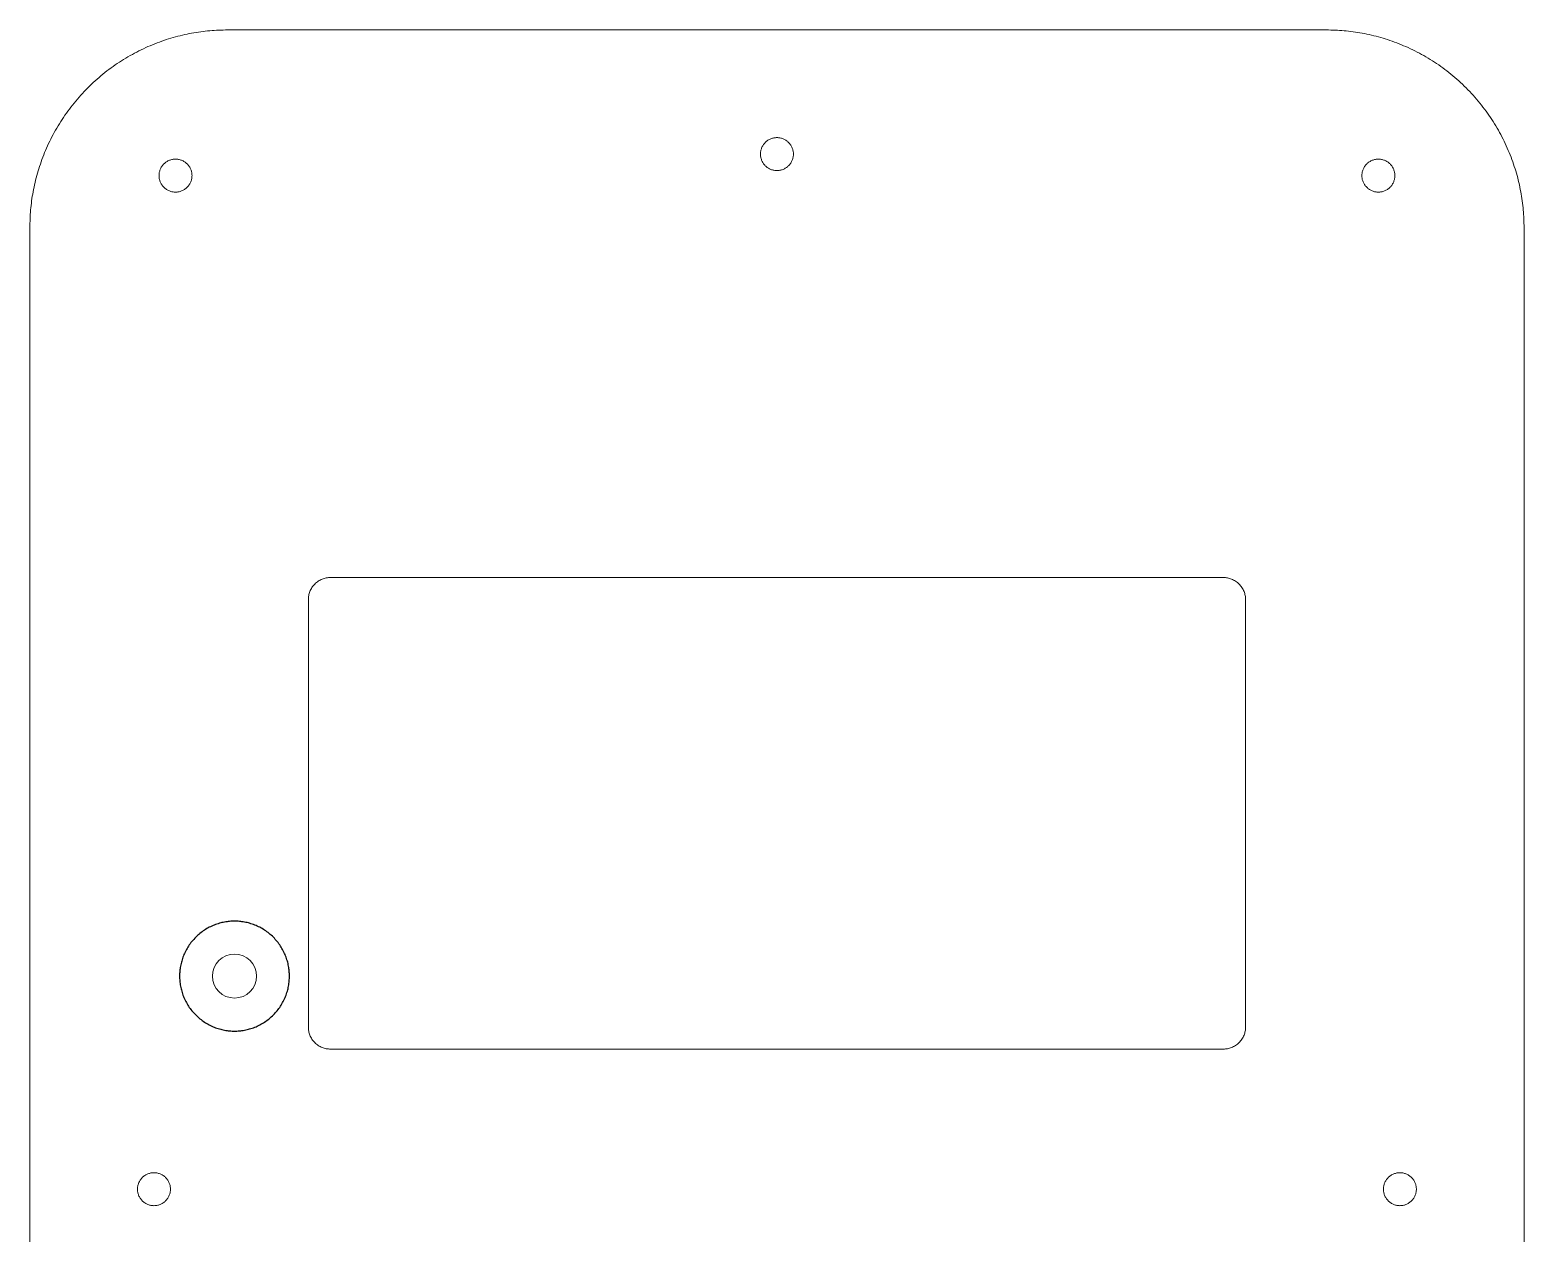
# Model space of a CAD drawing. Header units: millimetres. Extents: x 1841 to 1977, y -2528 to -2309.
# Drawn here: x 1841.5 to 1977.5, y -2418.9 to -2309.4 of the extents above; entities that cross this region are included whole.
import ezdxf

# ---------------------------------------------------------------- set-up
doc = ezdxf.new("R2010")
doc.units = ezdxf.units.MM
doc.layers.add('Default', color=7, linetype='Continuous')
doc.layers.add('LASER$cut', color=1, linetype='Continuous', lineweight=0, true_color=0xff0000)

# ---------------------------------------------------------------- blocks, each defined once
blk = doc.blocks.new('Block 01')
at = {"layer": 'Default'}
blk.add_rational_spline([(-54.37, 132.89), (-54.37, 137.89), (-49.37, 137.89), (-44.37, 137.89), (-44.37, 132.89), (-44.37, 127.89), (-49.37, 127.89), (-54.37, 127.89), (-54.37, 132.89)], [1, 0.707106781187, 1, 0.707106781187, 1, 0.707106781187, 1, 0.707106781187, 1], degree=2, knots=[-21.991149, -21.991149, -21.991149, -16.493361, -16.493361, -10.995574, -10.995574, -5.497787, -5.497787, 0, 0, 0], dxfattribs=at)
at = {"layer": 'LASER$cut'}
blk.add_circle((-49.37, 132.89), 2, dxfattribs=at)
for points, weights in [([(-50, 219), (-68, 219), (-68, 201)], [1, 0.707106781186, 1]), ([(68, 201), (68, 219), (50, 219)], [1, 0.707106781187, 1]), ([(-42.65, 167.16), (-42.65, 169.16), (-40.65, 169.16)], [1, 0.707106781186, 1]), ([(40.65, 169.16), (42.65, 169.16), (42.65, 167.16)], [1, 0.707106781187, 1]), ([(-40.65, 126.25), (-42.65, 126.25), (-42.65, 128.25)], [1, 0.707106781187, 1]), ([(42.65, 128.25), (42.65, 126.25), (40.65, 126.25)], [1, 0.707106781186, 1])]:
    blk.add_rational_spline(points, weights, degree=2, dxfattribs=at)
for points, degree in [([(50, 219), (0, 219), (-50, 219)], 2), ([(-68, 201), (-68, 3)], 1), ([(68, 3), (68, 201)], 1), ([(-40.65, 169.16), (40.65, 169.16)], 1), ([(-42.65, 128.25), (-42.65, 167.16)], 1), ([(42.65, 167.16), (42.65, 128.25)], 1), ([(40.65, 126.25), (-40.65, 126.25)], 1)]:
    blk.add_open_spline(points, degree=degree, dxfattribs=at)
for points, knots in [([(1.5, 207.7), (1.5, 206.2), (0, 206.2), (-1.5, 206.2), (-1.5, 207.7), (-1.5, 209.2), (0, 209.2), (1.5, 209.2), (1.5, 207.7)], [-9.424778, -9.424778, -9.424778, -7.068583, -7.068583, -4.712389, -4.712389, -2.356194, -2.356194, 0, 0, 0]), ([(-54.74, 207.24), (-53.24, 207.24), (-53.24, 205.74), (-53.24, 204.24), (-54.74, 204.24), (-56.24, 204.24), (-56.24, 205.74), (-56.24, 207.24), (-54.74, 207.24)], [-1840.100489, -1840.100489, -1840.100489, -1837.744294, -1837.744294, -1835.3881, -1835.3881, -1833.031905, -1833.031905, -1830.675711, -1830.675711, -1830.675711]), ([(54.74, 207.24), (56.24, 207.24), (56.24, 205.74), (56.24, 204.24), (54.74, 204.24), (53.24, 204.24), (53.24, 205.74), (53.24, 207.24), (54.74, 207.24)], [-1830.675711, -1830.675711, -1830.675711, -1828.319516, -1828.319516, -1825.963322, -1825.963322, -1823.607127, -1823.607127, -1821.250933, -1821.250933, -1821.250933]), ([(-56.7, 115), (-55.2, 115), (-55.2, 113.5), (-55.2, 112), (-56.7, 112), (-58.2, 112), (-58.2, 113.5), (-58.2, 115), (-56.7, 115)], [-1849.525267, -1849.525267, -1849.525267, -1847.169072, -1847.169072, -1844.812878, -1844.812878, -1842.456683, -1842.456683, -1840.100489, -1840.100489, -1840.100489]), ([(56.7, 115), (58.2, 115), (58.2, 113.5), (58.2, 112), (56.7, 112), (55.2, 112), (55.2, 113.5), (55.2, 115), (56.7, 115)], [-1849.525267, -1849.525267, -1849.525267, -1847.169072, -1847.169072, -1844.812878, -1844.812878, -1842.456683, -1842.456683, -1840.100489, -1840.100489, -1840.100489])]:
    blk.add_rational_spline(points, [1, 0.707106781187, 1, 0.707106781187, 1, 0.707106781187, 1, 0.707106781187, 1], degree=2, knots=knots, dxfattribs=at)

msp = doc.modelspace()

# ---------------------------------------------------------------- block references
at = {"layer": 'LASER$cut'}
msp.add_blockref('Block 01', (1909.47, -2528.45), dxfattribs=at)

doc.saveas('drawing.dxf')
